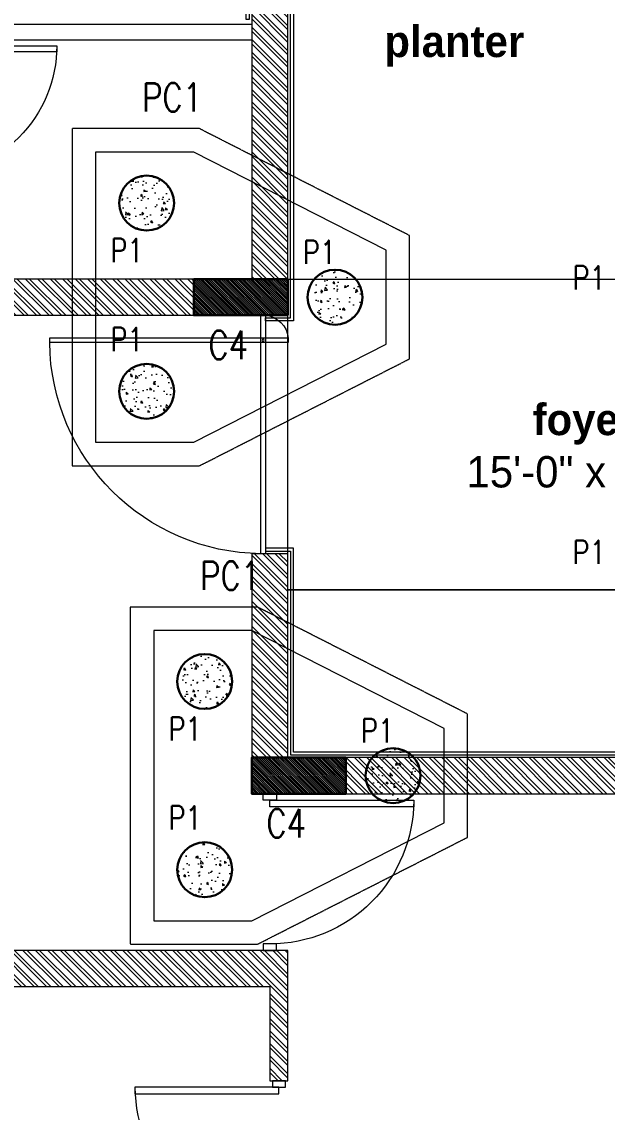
# Model space of a CAD drawing. Header units: metres. Extents: x 5205117 to 5948571, y 646915 to 1143748.
# Drawn here: x 5330616 to 5334345, y 794931 to 801882 of the extents above; entities that cross this region are included whole.
import ezdxf

# ---------------------------------------------------------------- set-up
doc = ezdxf.new("R2010")
doc.units = ezdxf.units.M
doc.header["$MEASUREMENT"] = 0
doc.linetypes.add('HIDDEN', pattern=[0.375, 0.25, -0.125])
doc.layers.add('A-GF', color=8, linetype='Continuous', lineweight=0, transparency=0.5)
for name, color, linetype, lineweight in [('dim start point', 10, 'Continuous', 0), ('S-COLUMN & WALL', 5, 'Continuous', 30), ('S-COLUMN_H', 250, 'Continuous', 0), ('S-FOUND-EXCAVATION', 253, 'HIDDEN', 0), ('S-FOUND-FOOTING', 7, 'Continuous', 15), ('S-PILE', 96, 'Continuous', 30), ('S-TEXT COL.', 1, 'Continuous', 0), ('S-TEXT PILE', 7, 'Continuous', 0)]:
    doc.layers.add(name, color=color, linetype=linetype, lineweight=lineweight)
doc.styles.add('CENTURY GOTHIC', font='GOTHIC.TTF')
doc.styles.add('SETU 1', font='romans.shx', dxfattribs={"width": 0.8})
pattern_1 = [(45, (1999356.026596897, 443833.9590000218), (-6.629126073623882, 6.629126073623883), [])]

# ---------------------------------------------------------------- blocks, each defined once
blk = doc.blocks.new('GBFB')
at = {"layer": 'A-GF', "ltscale": 5}
h = blk.add_hatch(dxfattribs=at)
h.set_pattern_fill('ANSI32', color=256, scale=150)
h.set_pattern_definition([(45, (2305818.317735393, 430359.1083499617), (-39.7747564417433, 39.7747564417433), []), (45, (2305844.834239643, 430359.1083499617), (-39.7747564417433, 39.7747564417433), [])])
h.paths.add_polyline_path([(2613559.22199503, 713331.9033151702), (2613559.22199503, 714066.9033151699), (2618134.221995029, 714066.9033151697), (2618134.221995029, 713331.9033151702), (2618364.22199503, 713331.9033151702), (2618364.22199503, 713951.9033151697), (2621064.221995032, 713951.9033151699), (2621064.221995032, 713331.9033151702), (2621294.221995032, 713331.9033151702), (2621294.221995032, 714181.9033151697), (2612581.72199503, 714181.9033151699), (2612581.72199503, 714081.9033151702), (2612481.72199503, 714081.9033151702), (2612481.72199503, 714181.9033151702), (2611504.22199503, 714181.9033151699), (2611504.22199503, 712216.9033151701), (2613559.22199503, 712216.9033151701), (2613559.22199503, 712331.9033151701), (2611734.22199503, 712331.9033151701), (2611734.22199503, 713951.9033151697), (2613329.22199503, 713951.9033151697), (2613329.22199503, 713331.9033151702)])
h.paths.add_polyline_path([(2622409.221995032, 713556.90331517), (2622614.22199503, 713556.90331517), (2622614.22199503, 713951.9033151701), (2622409.221995032, 713951.9033151701)], flags=16)
h.paths.add_polyline_path([(2623099.221995032, 714181.9033151701), (2623099.221995032, 713951.9033151701), (2622729.22199503, 713951.9033151701), (2622729.22199503, 713556.9033151701), (2623099.221995032, 713556.9033151701), (2623099.221995032, 713441.9033151701), (2622409.221995032, 713441.9033151701), (2622409.221995032, 713331.9033151702), (2622294.221995032, 713331.9033151702), (2622294.221995032, 714181.9033151701)], flags=17)
h.paths.add_polyline_path([(2630534.22199503, 706806.9033151697), (2628524.22199503, 706806.9033151697), (2628524.22199503, 706181.9033151697), (2628409.22199503, 706181.9033151697), (2628409.22199503, 707036.9033151699), (2630764.22199503, 707036.9033151699), (2630764.22199503, 703411.9033151699), (2626104.22199503, 703411.9033151699), (2626104.22199503, 704011.9033151697), (2626704.22199503, 704011.9033151697), (2626704.22199503, 706806.9033151697), (2626104.22199503, 706806.9033151697), (2626104.22199503, 708786.9033151701), (2626934.221995029, 708786.9033151701), (2626934.221995029, 707036.9033151699), (2627384.22199503, 707036.9033151699), (2627384.22199503, 706806.9033151697), (2626934.221995029, 706806.9033151697), (2626934.221995029, 705281.9033151696), (2628524.22199503, 705281.9033151696), (2628524.22199503, 705051.9033151697), (2626934.221995029, 705051.9033151697), (2626934.221995029, 703641.9033151699), (2630534.22199503, 703641.9033151699)])
h.paths.add_polyline_path([(2626334.221995029, 714181.9033151701), (2627304.22199503, 714181.9033151701), (2627304.22199503, 713951.9033151701), (2626934.221995029, 713951.9033151701), (2626934.221995029, 711316.9033151701), (2628734.22199503, 711316.9033151701), (2628734.22199503, 711916.9033151701), (2628849.22199503, 711916.9033151701), (2628849.22199503, 711316.9033151701), (2630649.22199503, 711316.9033151701), (2630649.22199503, 711916.9033151701), (2630764.22199503, 711916.9033151699), (2630764.22199503, 711086.9033151701), (2618134.22199503, 711086.90331517), (2618134.221995029, 712331.9033151694), (2618364.22199503, 712331.9033151694), (2618364.22199503, 711316.9033151701), (2622294.221995032, 711316.9033151701), (2622294.221995032, 712431.9033151697), (2622409.221995032, 712431.9033151697), (2622409.221995032, 711316.9033151703), (2625159.22199503, 711316.9033151703), (2625159.22199503, 712531.9033151702), (2625274.22199503, 712531.9033151702), (2625274.22199503, 711316.9033151703), (2626704.22199503, 711316.9033151701), (2626704.22199503, 713441.9033151701), (2625274.22199503, 713441.9033151701), (2625274.22199503, 713331.9033151702), (2625159.22199503, 713331.9033151702), (2625159.22199503, 713556.9033151701), (2626704.22199503, 713556.9033151701), (2626704.22199503, 713951.9033151701), (2626334.221995029, 713951.9033151701)])
h.paths.add_polyline_path([(2613029.22199503, 703411.9033151699), (2613029.22199503, 704011.9033151697), (2611504.22199503, 704011.9033151697), (2611504.22199503, 703411.9033151699)])
h.paths.add_polyline_path([(2613329.22199503, 703411.9033151699), (2618964.22199503, 703411.9033151696), (2618964.22199503, 704011.9033151697), (2618134.221995029, 704011.9033151697), (2618134.221995029, 703641.9033151696), (2613559.22199503, 703641.9033151699), (2613559.22199503, 704011.9033151697), (2613329.22199503, 704011.9033151697)])
h.paths.add_polyline_path([(2618364.22199503, 703896.9033151696), (2618364.22199503, 703641.9033151696), (2618849.22199503, 703641.9033151696), (2618849.22199503, 703896.9033151696)], flags=16)
h.paths.add_polyline_path([(2611734.22199503, 703641.9033151699), (2611734.22199503, 703896.9033151699), (2612799.221995029, 703896.9033151699), (2612799.221995029, 703641.9033151699)], flags=16)
h.paths.add_polyline_path([(2618964.22199503, 706806.9033151697), (2618964.22199503, 708786.9033151701), (2618134.221995029, 708786.9033151701), (2618134.221995029, 706806.9033151697)])
h.paths.add_polyline_path([(2618849.22199503, 707036.9033151696), (2618849.22199503, 708556.9033151699), (2618364.22199503, 708556.9033151699), (2618364.22199503, 707036.9033151696)], flags=16)
h.paths.add_polyline_path([(2635594.22199503, 714181.9033151701), (2628204.22199503, 714181.9033151701), (2628204.22199503, 713951.9033151701), (2628734.22199503, 713951.9033151701), (2628734.22199503, 712816.9033151701), (2628849.22199503, 712816.9033151701), (2628849.22199503, 713951.9033151701), (2630649.22199503, 713951.9033151701), (2630649.22199503, 712916.9033151701), (2630764.22199503, 712916.9033151701), (2630764.22199503, 713951.9033151701), (2635364.221995029, 713951.9033151701), (2635364.221995029, 713581.9033151701), (2635594.22199503, 713581.9033151701)])
h.paths.add_polyline_path([(2613559.22199503, 710716.9033151702), (2613559.22199503, 711316.9033151701), (2611504.22199503, 711316.9033151701), (2611504.22199503, 710716.9033151702)])
h.paths.add_polyline_path([(2613329.22199503, 710831.9033151701), (2613329.22199503, 711086.9033151701), (2611734.22199503, 711086.9033151701), (2611734.22199503, 710831.9033151701)], flags=16)
h.paths.add_polyline_path([(2635364.221995029, 709856.9033151701), (2630764.22199503, 709856.9033151701), (2630764.22199503, 708556.9033151699), (2630534.22199503, 708556.9033151699), (2630534.22199503, 710086.9033151702), (2635364.221995029, 710086.9033151702), (2635364.221995029, 710456.9033151701), (2635594.22199503, 710456.9033151701), (2635594.22199503, 709856.9033151701)])
h.paths.add_polyline_path([(2626219.22199503, 707036.9033151699), (2626704.22199503, 707036.9033151699), (2626704.22199503, 708556.9033151699), (2626219.22199503, 708556.9033151699)], flags=16)
h.paths.add_polyline_path([(2637419.22199503, 709856.9033151701), (2635894.22199503, 709856.9033151701), (2635894.22199503, 710456.9033151701), (2637419.22199503, 710456.9033151701)])
h.paths.add_polyline_path([(2637189.22199503, 710086.9033151702), (2636009.22199503, 710086.9033151702), (2636009.22199503, 710341.9033151701), (2637189.22199503, 710341.9033151701)], flags=16)
h.paths.add_polyline_path([(2637419.22199503, 714181.9033151699), (2635894.22199503, 714181.9033151699), (2635894.22199503, 713581.9033151699), (2637419.22199503, 713581.9033151699)])
h.paths.add_polyline_path([(2637189.22199503, 713951.90331517), (2636009.22199503, 713951.90331517), (2636009.22199503, 713696.90331517), (2637189.22199503, 713696.90331517)], flags=16)
h.paths.add_polyline_path([(2633144.22199503, 709556.9033151702), (2633144.22199503, 708556.9033151699), (2632914.221995029, 708556.9033151699), (2632914.221995029, 709556.9033151702)], flags=0)
h.paths.add_polyline_path([(2633144.22199503, 703411.9033151699), (2632914.221995029, 703411.9033151699), (2632914.221995029, 707036.9033151699), (2633144.22199503, 707036.9033151699)])
h.paths.add_polyline_path([(2626704.22199503, 703896.9033151696), (2626219.22199503, 703896.9033151696), (2626219.22199503, 703641.9033151699), (2626704.22199503, 703641.9033151699)], flags=16)
at = {"layer": 'A-GF', "ltscale": 100}
h = blk.add_hatch(dxfattribs=at)
h.set_pattern_fill('ANSI31', color=256, scale=75)
h.set_pattern_definition(pattern_1)
h.paths.add_polyline_path([(2631134.22199503, 710086.9033151706), (2630534.22199503, 710086.9033151704), (2630534.22199503, 709856.9033151704), (2631134.22199503, 709856.9033151706)])
h = blk.add_hatch(dxfattribs=at)
h.set_pattern_fill('ANSI31', color=256, scale=75)
h.set_pattern_definition(pattern_1)
h.paths.add_polyline_path([(2630764.22199503, 706806.9033151697), (2630764.22199503, 707036.9033151699), (2630164.22199503, 707036.9033151699), (2630164.22199503, 706806.9033151697)])
at = {"layer": 'A-GF', "ltscale": 10}
for p, q in [((2629790.055328363, 711958.5699818365), (2629790.055328363, 712000.2366485033)), ((2629790.055328363, 712000.2366485033), (2630706.721995029, 712000.2366485033)), ((2630706.721995029, 712000.2366485033), (2630706.721995029, 711958.5699818365)), ((2630706.721995029, 711958.5699818365), (2629790.055328363, 711958.5699818365)), ((2630665.055328364, 711916.9033151699), (2630665.055328364, 711958.5699818365)), ((2630665.055328364, 711958.5699818365), (2630748.388661696, 711958.5699818365)), ((2630748.388661696, 711916.9033151699), (2630665.055328364, 711916.9033151699)), ((2630748.388661696, 711958.5699818365), (2630748.388661696, 711916.9033151699)), ((2630607.555328363, 711086.9033151701), (2630690.888661696, 711086.9033151701)), ((2630607.555328363, 711045.2366485035), (2630607.555328363, 711086.9033151701)), ((2630690.888661696, 711086.9033151701), (2630690.888661696, 711045.2366485035)), ((2630690.888661696, 711045.2366485035), (2630607.555328363, 711045.2366485035)), ((2631565.888661696, 710170.2366485035), (2630649.22199503, 710170.2366485035)), ((2630649.22199503, 710170.2366485035), (2630649.22199503, 710128.5699818368)), ((2631565.888661696, 710128.5699818368), (2631565.888661696, 710170.2366485035)), ((2630690.888661696, 710128.5699818368), (2630607.555328363, 710128.5699818368)), ((2630607.555328363, 710128.5699818368), (2630607.555328363, 710086.9033151702)), ((2630649.22199503, 710128.5699818368), (2631565.888661696, 710128.5699818368)), ((2630690.888661696, 710086.9033151702), (2630690.888661696, 710128.5699818368)), ((2630607.555328363, 710086.9033151702), (2630690.888661696, 710086.9033151702)), ((2629291.72199503, 705356.9033151697), (2628466.72199503, 705356.9033151697)), ((2628466.72199503, 705319.4033151697), (2629291.72199503, 705319.4033151697)), ((2629291.72199503, 705319.4033151697), (2629291.72199503, 705356.9033151697))]:
    blk.add_line(p, q, dxfattribs=at)
at = {"layer": 'A-GF', "ltscale": 5}
for p, q in [((2630764.22199503, 708786.9033151704), (2632914.221995029, 708786.9033151704)), ((2630764.22199503, 708556.9033151699), (2630764.22199503, 707036.9033151694)), ((2630764.22199503, 706806.9033151697), (2632914.221995029, 706806.9033151695)), ((2628524.22199503, 705281.9033151696), (2630534.22199503, 705281.9033151699)), ((2628524.22199503, 705181.9033151696), (2630534.22199503, 705181.9033151699))]:
    blk.add_line(p, q, dxfattribs=at)
for points in [[(2628849.22199503, 711316.9033151701), (2630649.22199503, 711316.9033151701), (2630649.22199503, 711916.9033151701), (2630764.22199503, 711916.9033151699), (2630764.22199503, 711086.9033151701), (2618134.22199503, 711086.90331517)], [(2630764.22199503, 706806.9033151697), (2634764.22199503, 706806.9033151697), (2634764.22199503, 708786.9033151704), (2630764.22199503, 708786.9033151704)]]:
    blk.add_lwpolyline(points, dxfattribs=at)
for points in [[(2635364.221995029, 709856.9033151701), (2630764.22199503, 709856.9033151701), (2630764.22199503, 708556.9033151699), (2630534.22199503, 708556.9033151699), (2630534.22199503, 710086.9033151702), (2635364.221995029, 710086.9033151702), (2635364.221995029, 710456.9033151701), (2635594.22199503, 710456.9033151701), (2635594.22199503, 709856.9033151701)], [(2630534.22199503, 706806.9033151697), (2628524.22199503, 706806.9033151697), (2628524.22199503, 706181.9033151697), (2628409.22199503, 706181.9033151697), (2628409.22199503, 707036.9033151699), (2630764.22199503, 707036.9033151699), (2630764.22199503, 703411.9033151699), (2626104.22199503, 703411.9033151699), (2626104.22199503, 704011.9033151697), (2626704.22199503, 704011.9033151697), (2626704.22199503, 706806.9033151697), (2626104.22199503, 706806.9033151697), (2626104.22199503, 708786.9033151701), (2626934.221995029, 708786.9033151701), (2626934.221995029, 707036.9033151699), (2627384.22199503, 707036.9033151699), (2627384.22199503, 706806.9033151697), (2626934.221995029, 706806.9033151697), (2626934.221995029, 705281.9033151696), (2628524.22199503, 705281.9033151696), (2628524.22199503, 705051.9033151697), (2626934.221995029, 705051.9033151697), (2626934.221995029, 703641.9033151699), (2630534.22199503, 703641.9033151699)], [(2630517.22199503, 703658.9033151702), (2630517.22199503, 705151.9033151699), (2630499.22199503, 705151.9033151699), (2630499.22199503, 703676.9033151703), (2626969.22199503, 703676.9033151703), (2626969.22199503, 704046.9033151701), (2626069.22199503, 704046.9033151701), (2626069.22199503, 703376.9033151699), (2630799.22199503, 703376.9033151701), (2630799.221995029, 707071.9033151701), (2630621.591945968, 707071.9033151701), (2630621.591945968, 707053.9033151701), (2630781.221995029, 707053.9033151701), (2630781.22199503, 703394.9033151701), (2626087.221995029, 703394.9033151699), (2626087.221995029, 704028.9033151701), (2626951.22199503, 704028.9033151701), (2626951.22199503, 703658.9033151701)]]:
    blk.add_lwpolyline(points, close=True, dxfattribs=at)
at = {"layer": 'A-GF', "ltscale": 5, "flags": 128}
for points in [[(2630534.22199503, 709856.9033151704), (2630534.22199503, 710086.9033151704), (2631134.22199503, 710086.9033151706), (2631134.22199503, 709856.9033151706)], [(2630164.22199503, 706806.9033151697), (2630164.22199503, 707036.9033151699), (2630764.22199503, 707036.9033151699), (2630764.22199503, 706806.9033151697)]]:
    blk.add_lwpolyline(points, close=True, dxfattribs=at)
blk.add_lwpolyline([(2635629.22199503, 709821.9033151706), (2630799.22199503, 709821.9033151706), (2630799.22199503, 708521.9033151687), (2630621.591945968, 708521.9033151879), (2630621.591945968, 708539.9033151699), (2630781.22199503, 708539.9033151699), (2630781.22199503, 709839.9033151706), (2635611.22199503, 709839.9033151706)], dxfattribs=at)
at = {"layer": 'A-GF', "ltscale": 100}
for points in [[(2630592.30485541, 708556.9033151701), (2630592.30485541, 707036.9033151699), (2630621.591945968, 707036.9033151699), (2630621.591945968, 708556.9033151701)], [(2629246.563044234, 707181.8744134358), (2630766.563044234, 707181.8744134358), (2630766.563044234, 707211.1615039945), (2629246.563044234, 707211.1615039945)]]:
    blk.add_lwpolyline(points, close=True, dxfattribs=at)
blk.add_circle((2630606.948400689, 707196.5179587151), 6.58959537572483, dxfattribs=at)
at = {"layer": 'A-GF'}
blk.add_arc((2630606.948400689, 707196.5179587151), 1360.46416765588, 90.61672298954532, 179.3832770014433, dxfattribs=at)
at = {"layer": 'A-GF', "ltscale": 100}
blk.add_arc((2630606.948400689, 707196.5179587151), 159.9920411518206, 273.9361661045187, 356.0638338863928, dxfattribs=at)
at = {"layer": 'A-GF', "ltscale": 2, "extrusion": (0, 0, -1)}
blk.add_ellipse((2630706.721995029, 711958.5699818365), major_axis=(-122.4652303000778, 908.4492529281392), ratio=0.9999999999996049, start_param=-1.43679724451339, end_param=0.1339990822816106, dxfattribs=at)
at = {"layer": 'A-GF', "ltscale": 2}
for centre, major_axis, ratio, start_param, end_param in [((2630649.22199503, 710128.5699818368), (92.22271628530149, 912.0157610364444), 0.9999999999997407, -1.470019231396234, 0.1007770953987139), ((2628466.72199503, 705319.4033151697), (583.3630944789038, 583.3630944789038), 0.9999999999999927, 5.497787143782134, 7.068583470577038)]:
    blk.add_ellipse(centre, major_axis=major_axis, ratio=ratio, start_param=start_param, end_param=end_param, dxfattribs=at)
blk = doc.blocks.new('P2')
at = {"layer": 'S-PILE', "lineweight": 0}
h = blk.add_hatch(dxfattribs=at)
h.set_pattern_fill('AR-CONC', color=256, scale=20)
h.set_pattern_definition([(50, (0, 0), (143.4520365201507, -12.55042699651902), [15, -165]), (355, (0, 0), (-27.7502667226, 150.4384267400024), [12, -132]), (100.45144446, (11.9543362, -1.0458688), (115.7017693454224, 137.8879981937259), [12.74803839999999, -140.2284223999999]), (46.1842, (0, 40), (213.4482661343145, -33.10385615861531), [22.5, -247.5]), (96.63563549000003, (17.787349, 37.2413386), (186.9323891348456, 194.8237201549101), [19.1220684, -210.3427519999999]), (351.18416399, (0, 40), (186.9323890109546, 194.823720053998), [18, -198.0000002]), (21, (20, 30), (119.3814104236923, -80.52377813306776), [15, -165]), (326, (20, 30), (48.66306638431634, 145.0300090093706), [12, -132]), (71.45144474, (29.94845080000001, 23.2896852), (168.0444753459942, 64.50623056127077), [12.748038, -140.2284224]), (37.5, (0, 0), (2.431971063458133, 66.5787707662623), [0, -130.4, 0, -134, 0, -132.5]), (7.499999999999999, (0, 0), (52.61390748842972, 78.88234237647205), [0, -76.39999999999999, 0, -127.4, 0, -50.5]), (327.5, (-44.59999999999999, 0), (106.7644872344818, -4.510974346875951), [0, -50, 0, -156, 0, -207]), (317.5, (-64.6, 0), (116.6372338684772, 20.02099646646354), [0, -65, 0, -103.6, 0, -147])])
edge = h.paths.add_edge_path()
edge.add_arc((0, 0), 175, 0, 360)
at = {"layer": 'S-PILE'}
blk.add_circle((0, 0), 175, dxfattribs=at)
blk = doc.blocks.new('jhgduhguix')
at = {"layer": 'A-GF', "ltscale": 5}
h = blk.add_hatch(dxfattribs=at)
h.set_pattern_fill('ANSI32', color=256, scale=150000)
h.set_pattern_definition([(45, (-82319456.2837868, -220251060.7751663), (-39774.7564417433, 39774.7564417433), []), (45, (-82292939.77953625, -220251060.7751663), (-39774.7564417433, 39774.7564417433), [])])
h.paths.add_polyline_path([(5087447.780857086, 780270.4902853967), (5087447.780857086, 779535.4902853965), (5092022.780857086, 779535.4902853965), (5092022.780857086, 780270.4902853967), (5092252.780856132, 780270.4902853967), (5092252.780856132, 779650.4902853967), (5094952.780857086, 779650.4902853967), (5094952.780857086, 780270.4902853967), (5095182.780856132, 780270.4902853967), (5095182.780856132, 779420.4902853966), (5087217.780856132, 779420.4902853966), (5087217.780856132, 779535.4902853965), (5086917.780857086, 779535.4902853965), (5086917.780857086, 779420.4902853966), (5086470.280857086, 779420.4902853966), (5086470.280857086, 779520.4902853966), (5086370.280856132, 779520.4902853966), (5086370.280856132, 779420.4902853966), (5085392.780856132, 779420.4902853966), (5085392.780856132, 781385.4902853965), (5087447.780857086, 781385.4902853965), (5087447.780857086, 781270.4902853965), (5085622.780857086, 781270.4902853965), (5085622.780857086, 779650.4902853967), (5087217.780856132, 779650.4902853967), (5087217.780856132, 780270.4902853967)])
h.paths.add_polyline_path([(5096782.780857086, 779420.4902853966), (5096782.780857086, 779650.4902853967), (5096297.780856132, 779650.4902853967), (5096297.780856132, 780045.4902853966), (5097372.780857086, 780045.4902853966), (5097372.780857086, 780275.4902853966), (5096297.780856132, 780275.4902853966), (5096182.780856132, 780275.4902853966), (5096182.780856132, 779420.4902853966)], flags=17)
h.paths.add_polyline_path([(5104422.780856133, 786775.4902853966), (5102412.780857086, 786775.4902853966), (5102412.780857086, 787400.4902853966), (5102297.780856132, 787400.4902853966), (5102297.780856132, 786545.4902853966), (5104652.780857086, 786545.4902853966), (5104652.780857086, 790170.4902853966), (5099992.780857085, 790170.4902853966), (5099992.780857085, 789570.4902853966), (5100592.780856133, 789570.4902853966), (5100592.780856133, 786775.4902853966), (5099992.780857085, 786775.4902853966), (5099992.780857085, 784815.4902853966), (5100822.780857086, 784815.4902853966), (5100822.780857086, 786545.4902853966), (5101297.780856133, 786545.4902853966), (5101297.780856133, 786775.4902853966), (5100822.780857086, 786775.4902853966), (5100822.780857086, 788300.4902855159), (5102412.780857086, 788300.4902855159), (5102412.780857086, 788530.4902853966), (5100822.780857086, 788530.4902853966), (5100822.780857086, 789940.4902853966), (5104422.780856133, 789940.4902853966)])
h.paths.add_polyline_path([(5100222.780856133, 779420.4902853966), (5101422.780856132, 779420.4902853966), (5101422.780856132, 779650.4902853967), (5100822.780857086, 779650.4902853967), (5100822.780857086, 782400.4902853966), (5102622.780857086, 782400.4902853966), (5102622.780857086, 781600.4902853966), (5102737.780857086, 781600.4902853966), (5102737.780857086, 782400.4902853966), (5104537.780857086, 782400.4902853966), (5104537.780857086, 781600.4902853966), (5104652.780857086, 781600.4902853966), (5104652.780857086, 782515.4902853966), (5092022.780857086, 782515.4902853966), (5092022.780857086, 781270.4902853965), (5092252.780856132, 781270.4902853965), (5092252.780856132, 782285.4902853966), (5096182.780856132, 782285.4902853966), (5096182.780856132, 781175.4902855158), (5096297.780856132, 781175.4902855158), (5096297.780856132, 782285.4902853966), (5099047.780856132, 782285.4902853966), (5099047.780856132, 781075.4902853966), (5099162.780857086, 781075.4902853966), (5099162.780857086, 782285.4902853966), (5100592.780856133, 782285.4902853966), (5100592.780856133, 780275.4902853966), (5099162.780857086, 780275.4902853966), (5097972.780856133, 780275.4902853966), (5097972.780856133, 780045.4902853966), (5100592.780856133, 780045.4902853966), (5100592.780856133, 779650.4902853967), (5100222.780856133, 779650.4902853967)])
h.paths.add_polyline_path([(5086917.780857086, 790170.4902853966), (5086917.780857086, 789570.4902853966), (5085392.780856132, 789570.4902853966), (5085392.780856132, 790170.4902853966)])
h.paths.add_polyline_path([(5087217.780856132, 790170.4902853966), (5092852.780857086, 790170.4902853966), (5092852.780857086, 789570.4902853966), (5092022.780857086, 789570.4902853966), (5092022.780857086, 789940.4902853966), (5087447.780857086, 789940.4902853966), (5087447.780857086, 789570.4902853966), (5087217.780856132, 789570.4902853966)])
h.paths.add_polyline_path([(5092252.780856132, 789685.4902853966), (5092252.780856132, 789940.4902853966), (5092737.780857087, 789940.4902853966), (5092737.780857087, 789685.4902853966)], flags=16)
h.paths.add_polyline_path([(5085622.780857086, 789940.4902853966), (5085622.780857086, 789685.4902853966), (5086687.780857086, 789685.4902853966), (5086687.780857086, 789940.4902853966)], flags=16)
h.paths.add_polyline_path([(5092852.780857086, 786775.4902853966), (5092852.780857086, 784815.4902853966), (5092022.780857086, 784815.4902853966), (5092022.780857086, 786775.4902853966)])
h.paths.add_polyline_path([(5092737.780857087, 786545.4902853966), (5092737.780857087, 785045.4902853965), (5092252.780856132, 785045.4902853965), (5092252.780856132, 786545.4902853966)], flags=16)
h.paths.add_polyline_path([(5109482.780857086, 779420.4902853966), (5102022.780857086, 779420.4902853966), (5102022.780857086, 779650.4902853967), (5102622.780857086, 779650.4902853967), (5102622.780857086, 780750.4902853967), (5102737.780857086, 780750.4902853967), (5102737.780857086, 779650.4902853967), (5104537.780857086, 779650.4902853967), (5104537.780857086, 780600.4902853967), (5104652.780857086, 780600.4902853967), (5104652.780857086, 779650.4902853967), (5109252.780856133, 779650.4902853967), (5109252.780856133, 780020.4902853966), (5109482.780857086, 780020.4902853966)])
h.paths.add_polyline_path([(5087447.780857086, 782885.4902853966), (5087447.780857086, 782285.4902853966), (5085392.780856132, 782285.4902853966), (5085392.780856132, 782885.4902853966)])
h.paths.add_polyline_path([(5087217.780856132, 782770.4902853966), (5087217.780856132, 782515.4902853966), (5085622.780857086, 782515.4902853966), (5085622.780857086, 782770.4902853966)], flags=16)
h.paths.add_polyline_path([(5109252.780856133, 783745.4902853966), (5104652.780857086, 783745.4902853966), (5104652.780857086, 785045.4902853965), (5104422.780856133, 785045.4902853965), (5104422.780856133, 783515.4902853966), (5109252.780856133, 783515.4902853966), (5109252.780856133, 783145.4902853966), (5109482.780857086, 783145.4902853966), (5109482.780857086, 783745.4902853966)])
h.paths.add_polyline_path([(5100107.780857086, 786545.4902853966), (5100592.780856133, 786545.4902853966), (5100592.780856133, 785045.4902853965), (5100107.780857086, 785045.4902853965)], flags=16)
h.paths.add_polyline_path([(5111307.780856132, 783745.4902853966), (5109782.780857086, 783745.4902853966), (5109782.780857086, 783145.4902853966), (5111307.780856132, 783145.4902853966)])
h.paths.add_polyline_path([(5111077.780857086, 783515.4902853966), (5109897.780857086, 783515.4902853966), (5109897.780857086, 783260.4902853965), (5111077.780857086, 783260.4902853965)], flags=16)
h.paths.add_polyline_path([(5111307.780856132, 779420.4902853966), (5109782.780857086, 779420.4902853966), (5109782.780857086, 780020.4902853966), (5111307.780856132, 780020.4902853966)])
h.paths.add_polyline_path([(5111077.780857086, 779650.4902853967), (5109897.780857086, 779650.4902853967), (5109897.780857086, 779905.4902853966), (5111077.780857086, 779905.4902853966)], flags=16)
h.paths.add_polyline_path([(5107032.780857086, 784045.4902853966), (5107032.780857086, 785045.4902853965), (5106802.780856132, 785045.4902853965), (5106802.780856132, 784045.4902853966)], flags=17)
h.paths.add_polyline_path([(5107032.780857086, 790170.4902853966), (5106802.780856132, 790170.4902853966), (5106802.780856132, 786545.4902853966), (5107032.780857086, 786545.4902853966)])
h.paths.add_polyline_path([(5100592.780856133, 789685.4902853966), (5100107.780857086, 789685.4902853966), (5100107.780857086, 789940.4902853966), (5100592.780856133, 789940.4902853966)], flags=16)
at = {"layer": 'A-GF', "char_height": 200, "width": 5030.203356218762, "attachment_point": 5, "style": 'CENTURY GOTHIC'}
for s, insert in [('{\\fCentury Gothic|b1|i0|c0|p34;planter}', (5105712.780856133, 788261.3021388054)), ('{\\fCentury Gothic|b1|i0|c0|p34;foyer \\P}15\'-0" x 6\'-6"', (5106538.343475341, 785713.0487343074))]:
    blk.add_mtext(s, dxfattribs=dict(at, insert=insert))

msp = doc.modelspace()

# ---------------------------------------------------------------- hatches: boundary and pattern name
at = {"layer": 'S-COLUMN_H'}
h = msp.add_hatch(color=256, dxfattribs=at)
h.dxf.hatch_style = 1
h.paths.add_polyline_path([(5332311.486001936, 800011.5305919463), (5332311.486001936, 800241.5305919463), (5331711.486001936, 800241.5305919463), (5331711.486001936, 800011.5305919463)])
h = msp.add_hatch(color=256, dxfattribs=at)
h.dxf.hatch_style = 1
h.paths.add_polyline_path([(5332681.486001936, 796961.5305919457), (5332681.486001936, 797191.5305919456), (5332081.486001936, 797191.5305919456), (5332081.486001936, 796961.5305919457)])

# ---------------------------------------------------------------- linework, layer by layer
at = {"layer": 'S-COLUMN & WALL', "color": 5}
for points in [[(5332311.486001936, 800011.5305919463), (5332311.486001936, 800241.5305919463), (5331711.486001936, 800241.5305919463), (5331711.486001936, 800011.5305919463)], [(5332681.486001936, 796961.5305919457), (5332681.486001936, 797191.5305919456), (5332081.486001936, 797191.5305919456), (5332081.486001936, 796961.5305919457)]]:
    msp.add_lwpolyline(points, close=True, dxfattribs=at)
at = {"layer": 'S-FOUND-EXCAVATION'}
for points in [[(5330936.485927337, 799051.530604614), (5331746.89617283, 799051.530604614), (5333086.485927337, 799733.8254937552), (5333086.485927337, 800519.2356870432), (5331746.896174234, 801201.530604614), (5330936.485927337, 801201.530604614)], [(5331306.485927337, 796001.5306046132), (5332116.89617283, 796001.5306046132), (5333456.485927337, 796683.8254937545), (5333456.485927337, 797469.2356870424), (5332116.896174234, 798151.5306046131), (5331306.485927337, 798151.5306046131)]]:
    msp.add_lwpolyline(points, close=True, dxfattribs=at)
at = {"layer": 'S-FOUND-FOOTING', "color": 1}
for points in [[(5331086.485927337, 799201.530604614), (5331711.485975632, 799201.530604614), (5332936.485927336, 799826.5305913179), (5332936.485927336, 800426.5305913179), (5331711.485975632, 801051.530604614), (5331086.485927337, 801051.530604614), (5331086.485927337, 799201.530604614)], [(5331456.485927336, 796151.5306046132), (5332081.485975633, 796151.5306046132), (5333306.485927336, 796776.5305913173), (5333306.485927336, 797376.5305913173), (5332081.485975633, 798001.5306046131), (5331456.485927336, 798001.5306046131), (5331456.485927336, 796151.5306046132)]]:
    msp.add_lwpolyline(points, dxfattribs=at)

# ---------------------------------------------------------------- block references
at = {"layer": 'A-GF', "xscale": -1, "rotation": 180}
msp.add_blockref('GBFB', (2701547.264006906, 1507048.433907116), dxfattribs=at)
at = {"layer": 'dim start point', "color": 12}
msp.add_blockref('jhgduhguix', (227658.7051458024, 13466.04030654894), dxfattribs=at)
at = {"layer": 'S-PILE', "rotation": 270}
for p in [(5331411.622353908, 800726.5305964649), (5332611.485975633, 800126.5305913179), (5331411.622353908, 799526.5305964648), (5331781.622353909, 797676.530596464), (5332981.485975632, 797076.5305913173), (5331781.622353908, 796476.530596464)]:
    msp.add_blockref('P2', p, dxfattribs=at)

# ---------------------------------------------------------------- texts
at = {"layer": 'S-TEXT COL.', "color": 7, "style": 'SETU 1', "width": 0.8}
for p in [(5331382.126146065, 801310.6617124851), (5331752.126146064, 798260.6617124844)]:
    msp.add_text('PC1', height=180, dxfattribs=at).set_placement(p)
at = {"layer": 'S-TEXT COL.', "color": 1, "true_color": 0xe61414, "style": 'SETU 1', "width": 0.8}
for p in [(5331804.019308002, 799732.1989631257), (5332174.019308003, 796682.1989631251)]:
    msp.add_text('C4', height=180, dxfattribs=at).set_placement(p)
at = {"layer": 'S-TEXT PILE', "style": 'SETU 1', "width": 0.8}
for p in [(5331180.942245708, 800350.0355628716), (5332407.129129164, 800338.5223949255), (5334124.913510642, 800175.8244857796), (5331180.942245708, 799783.025646356), (5334124.913510643, 798425.8244857792), (5331550.942245709, 797300.035562871), (5332777.129129164, 797288.5223949248), (5331550.942245709, 796733.0256463554)]:
    msp.add_text('P1', height=150, dxfattribs=at).set_placement(p)

doc.saveas('drawing.dxf')
